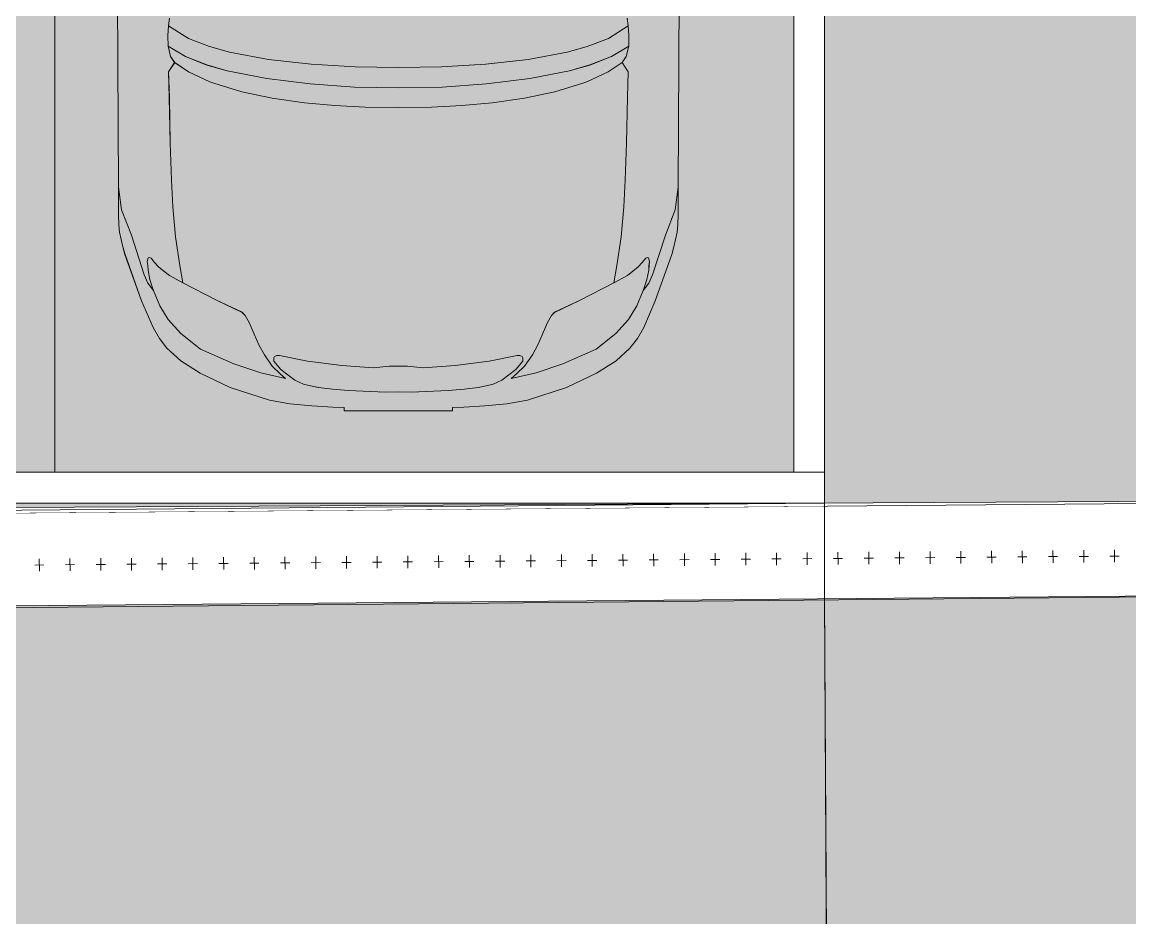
# Model space of a CAD drawing. Header units: millimetres. Extents: x 141848 to 1648660, y -821378 to -151356.
# Drawn here: x 247932 to 251529, y -272134 to -269226 of the extents above; entities that cross this region are included whole.
import ezdxf

# ---------------------------------------------------------------- set-up
doc = ezdxf.new("R2010")
doc.units = ezdxf.units.MM
doc.header["$MEASUREMENT"] = 0
doc.linetypes.add('Wipeout_Contour', pattern=[1000, 0, -1000])
for name, color, linetype in [('Cars', 7, 'Continuous'), ('Divers - Dessin général', 7, 'Continuous'), ('Extérieur - Environnement', 7, 'Continuous'), ('Sols_ Dalles', 7, 'Continuous'), ('Structure - Murs extérieurs', 7, 'Continuous'), ('TopoAlt', 7, 'Continuous')]:
    doc.layers.add(name, color=color, linetype=linetype)

# ---------------------------------------------------------------- blocks, each defined once
blk = doc.blocks.new('Dalle_13_1', base_point=(250537.6, -270787.4))
at = {"linetype": 'Continuous', "lineweight": 0, "true_color": 0x90b349}
blk.add_hatch(color=55, dxfattribs=at).paths.add_polyline_path([(250537.6, -270787.4), (220537.6, -270787.4), (220537.6, -273253.3), (250548.6, -273114.3), (250537.7, -271092.1), (250537.7, -271092.1, -0.001346), (250537.6, -271062.3), (250537.6, -271062.3)])
at = {"color": 7, "linetype": 'Continuous', "lineweight": 5, "flags": 128}
blk.add_lwpolyline([(250537.6, -270787.4), (220537.6, -270787.4), (220537.6, -273253.3), (250548.6, -273114.3), (250537.7, -271092.1), (250537.7, -271092.1, -0.001346), (250537.6, -271062.3), (250537.6, -271062.3)], format="xyb", close=True, dxfattribs=at)
blk = doc.blocks.new('Dalle_14_1', base_point=(217961.3, -273253.3))
at = {"layer": 'Sols_ Dalles', "linetype": 'Continuous', "lineweight": 0, "true_color": 0x2e271c}
blk.add_hatch(color=250, dxfattribs=at).paths.add_polyline_path([(217961.3, -273253.3, 0.415791), (219972.1, -275253.2), (252109.1, -275106, 0.414214), (254098.3, -273095.2), (254087.4, -271073, -0.001346), (254087.4, -271062.3), (253905.6, -271062.3), (253905.6, -267687.3), (253887.3, -267687.3), (253887.3, -265687.3), (250537.6, -265687.3), (250537.6, -270787.3), (250537.7, -271092.1), (250548.6, -273114.3), (220537.6, -273253.3), (220537.6, -270687.3), (220537.6, -265687.3), (219961.3, -265687.3, 0.258849), (218113.8, -267154.8, 0.098562), (217961.3, -267920.6)])
at = {"layer": 'Sols_ Dalles', "color": 250, "linetype": 'Continuous', "lineweight": 5, "true_color": 0x1f1f1f, "flags": 128}
blk.add_lwpolyline([(217961.3, -273253.3, 0.415791), (219972.1, -275253.2), (252109.1, -275106, 0.414214), (254098.3, -273095.2), (254087.4, -271073, -0.001346), (254087.4, -271062.3), (253905.6, -271062.3), (253905.6, -267687.3), (253887.3, -267687.3), (253887.3, -265687.3), (250537.6, -265687.3), (250537.6, -270787.3), (250537.7, -271092.1), (250548.6, -273114.3), (220537.6, -273253.3), (220537.6, -270687.3), (220537.6, -265687.3), (219961.3, -265687.3, 0.258849), (218113.8, -267154.8, 0.098562), (217961.3, -267920.6)], format="xyb", close=True, dxfattribs=at)
blk = doc.blocks.new('Mur_55_1', base_point=(254186.3, -271067.6))
at = {"color": 254, "linetype": 'Wipeout_Contour', "lineweight": 0, "ltscale": 1473868.449806934}
blk.add_wipeout([(253886.3, -270769.2), (245508.4, -270814.3), (245510, -271114.3), (253886.3, -271069.3)], dxfattribs=at).dxf.layer = 'TopoAlt'
at = {"layer": 'TopoAlt', "color": 190, "linetype": 'Continuous', "lineweight": 5, "true_color": 0x8002ff, "flags": 128}
for points in [[(253886.3, -270769.2), (245508.4, -270814.3)], [(245510, -271114.3), (253886.3, -271069.3)]]:
    blk.add_lwpolyline(points, dxfattribs=at)
blk = doc.blocks.new('Mur_56_1', base_point=(218049.6, -271371.5))
at = {"color": 254, "linetype": 'Wipeout_Contour', "lineweight": 0, "ltscale": 1434044.950907383}
blk.add_wipeout([(218049.6, -271371.5), (250537.3, -271087.3), (250534.6, -270787.3), (218047, -271071.5)], dxfattribs=at).dxf.layer = 'TopoAlt'
at = {"layer": 'TopoAlt', "color": 190, "linetype": 'Continuous', "lineweight": 5, "true_color": 0x8002ff, "flags": 128}
for points in [[(250534.6, -270787.3), (218047, -271071.5)], [(218049.6, -271371.5), (250537.3, -271087.3)]]:
    blk.add_lwpolyline(points, dxfattribs=at)
blk = doc.blocks.new('Mur_60_1', base_point=(250537.6, -271062.3))
at = {"layer": 'Structure - Murs extérieurs', "color": 7, "linetype": 'Continuous', "lineweight": 5, "flags": 128}
for points in [[(250537.6, -271062.3), (250537.6, -271062.3)], [(250537.6, -271162.3), (250537.6, -271162.3)]]:
    blk.add_lwpolyline(points, dxfattribs=at)
blk = doc.blocks.new('Mur_61_1', base_point=(250537.6, -270787.3))
at = {"color": 254, "linetype": 'Wipeout_Contour', "lineweight": 0, "ltscale": 1106515.570272539}
blk.add_wipeout([(250537.6, -270687.3), (250437.6, -270687.3), (250537.6, -270787.3)], dxfattribs=at).dxf.layer = 'Structure - Murs extérieurs'
at = {"color": 254, "linetype": 'Wipeout_Contour', "lineweight": 0, "ltscale": 1106522.473535401}
blk.add_wipeout([(250437.6, -270687.3), (250437.6, -270787.3), (250537.6, -270787.3)], dxfattribs=at).dxf.layer = 'Structure - Murs extérieurs'
at = {"layer": 'Structure - Murs extérieurs', "color": 7, "linetype": 'Continuous', "lineweight": 5, "flags": 128}
blk.add_lwpolyline([(250537.6, -270787.3), (250537.6, -270687.3)], dxfattribs=at)
at = {"color": 254, "linetype": 'Wipeout_Contour', "lineweight": 0, "ltscale": 1436123.093929387}
blk.add_wipeout([(220637.6, -270787.3), (250437.6, -270787.3), (250437.6, -270687.3), (220637.6, -270687.3)], dxfattribs=at).dxf.layer = 'Structure - Murs extérieurs'
at = {"layer": 'Structure - Murs extérieurs', "color": 7, "linetype": 'Continuous', "lineweight": 5, "flags": 128}
for points in [[(250437.6, -270687.3), (220637.6, -270687.3)], [(220537.6, -270787.3), (250537.6, -270787.3)]]:
    blk.add_lwpolyline(points, dxfattribs=at)
blk = doc.blocks.new('Mur_73_1', base_point=(250537.6, -265687.3))
at = {"color": 254, "linetype": 'Wipeout_Contour', "lineweight": 0, "ltscale": 1467903.870191001}
blk.add_wipeout([(250537.6, -270687.3), (250537.6, -265687.3), (250437.6, -265687.3), (250437.6, -270687.3)], dxfattribs=at).dxf.layer = 'Structure - Murs extérieurs'
at = {"layer": 'Structure - Murs extérieurs', "color": 7, "linetype": 'Continuous', "lineweight": 5, "flags": 128}
for points in [[(250437.6, -265687.3), (250437.6, -270687.3)], [(250537.6, -270687.3), (250537.6, -265687.3)]]:
    blk.add_lwpolyline(points, dxfattribs=at)
blk = doc.blocks.new('Garde-corps_1_1')
at = {"color": 7, "linetype": 'Continuous', "lineweight": 5}
for p, q in [((248885.1, -270960.7), (248885.4, -271000.7)), ((248984.8, -270959.9), (248985.2, -270999.9)), ((249084.6, -270959), (249084.9, -270999)), ((249184.4, -270958.2), (249184.7, -270998.2)), ((249284.1, -270957.4), (249284.4, -270997.4)), ((249383.9, -270956.6), (249384.2, -270996.6)), ((249483.6, -270955.8), (249484, -270995.8)), ((249583.4, -270954.9), (249583.7, -270994.9)), ((249683.1, -270954.1), (249683.5, -270994.1)), ((249782.9, -270953.3), (249783.2, -270993.3)), ((249882.7, -270952.5), (249883, -270992.5)), ((249982.4, -270951.7), (249982.7, -270991.7)), ((250082.2, -270950.8), (250082.5, -270990.8)), ((250181.9, -270950), (250182.3, -270990)), ((250281.7, -270949.2), (250282, -270989.2)), ((250381.4, -270948.4), (250381.8, -270988.4)), ((250481.2, -270947.6), (250481.5, -270987.6)), ((250580.9, -270946.7), (250581.3, -270986.7)), ((250680.7, -270945.9), (250681, -270985.9)), ((250780.5, -270945.1), (250780.8, -270985.1)), ((250880.2, -270944.3), (250880.5, -270984.3)), ((250980, -270943.5), (250980.3, -270983.5)), ((251079.7, -270942.6), (251080.1, -270982.6)), ((251179.5, -270941.8), (251179.8, -270981.8)), ((251294.4, -270960.9), (251264.4, -270961.1)), ((251279.2, -270941), (251279.6, -270981)), ((251394.2, -270960.1), (251364.2, -270960.3)), ((251379, -270940.2), (251379.3, -270980.2)), ((251493.9, -270959.2), (251463.9, -270959.5)), ((251478.7, -270939.4), (251479.1, -270979.4)), ((248002.5, -270987.9), (247972.5, -270988.2)), ((247987.3, -270968), (247987.6, -271008)), ((248102.2, -270987.1), (248072.2, -270987.3)), ((248087, -270967.2), (248087.4, -271007.2)), ((248202, -270986.3), (248172, -270986.5)), ((248186.8, -270966.4), (248187.1, -271006.4)), ((248301.7, -270985.5), (248271.7, -270985.7)), ((248286.6, -270965.6), (248286.9, -271005.6)), ((248401.5, -270984.6), (248371.5, -270984.9)), ((248386.3, -270964.8), (248386.6, -271004.8)), ((248501.2, -270983.8), (248471.2, -270984.1)), ((248486.1, -270963.9), (248486.4, -271003.9)), ((248601, -270983), (248571, -270983.3)), ((248585.8, -270963.1), (248586.2, -271003.1)), ((248700.7, -270982.2), (248670.7, -270982.4)), ((248685.6, -270962.3), (248685.9, -271002.3)), ((248800.5, -270981.4), (248770.5, -270981.6)), ((248785.3, -270961.5), (248785.7, -271001.5)), ((248900.3, -270980.5), (248870.3, -270980.8)), ((249000, -270979.7), (248970, -270980)), ((249099.8, -270978.9), (249069.8, -270979.2)), ((249199.5, -270978.1), (249169.5, -270978.3)), ((249299.3, -270977.3), (249269.3, -270977.5)), ((249399, -270976.4), (249369, -270976.7)), ((249498.8, -270975.6), (249468.8, -270975.9)), ((249598.5, -270974.8), (249568.6, -270975.1)), ((249698.3, -270974), (249668.3, -270974.2)), ((249798.1, -270973.2), (249768.1, -270973.4)), ((249897.8, -270972.4), (249867.8, -270972.6)), ((249997.6, -270971.5), (249967.6, -270971.8)), ((250097.3, -270970.7), (250067.3, -270971)), ((250197.1, -270969.9), (250167.1, -270970.1)), ((250296.8, -270969.1), (250266.8, -270969.3)), ((250396.6, -270968.3), (250366.6, -270968.5)), ((250496.4, -270967.4), (250466.4, -270967.7)), ((250596.1, -270966.6), (250566.1, -270966.9)), ((250695.9, -270965.8), (250665.9, -270966)), ((250795.6, -270965), (250765.6, -270965.2)), ((250895.4, -270964.2), (250865.4, -270964.4)), ((250995.1, -270963.3), (250965.1, -270963.6)), ((251094.9, -270962.5), (251064.9, -270962.8)), ((251194.6, -270961.7), (251164.6, -270961.9))]:
    blk.add_line(p, q, dxfattribs=at)
blk = doc.blocks.new('Garde-corps_3_1')
at = {"color": 7, "linetype": 'Continuous', "lineweight": 5}
for p, q in [((248885.1, -270960.7), (248885.4, -271000.7)), ((248984.8, -270959.9), (248985.2, -270999.9)), ((249084.6, -270959), (249084.9, -270999)), ((249184.4, -270958.2), (249184.7, -270998.2)), ((249284.1, -270957.4), (249284.4, -270997.4)), ((249383.9, -270956.6), (249384.2, -270996.6)), ((249483.6, -270955.8), (249484, -270995.8)), ((249583.4, -270954.9), (249583.7, -270994.9)), ((249683.1, -270954.1), (249683.5, -270994.1)), ((249782.9, -270953.3), (249783.2, -270993.3)), ((249882.7, -270952.5), (249883, -270992.5)), ((249982.4, -270951.7), (249982.7, -270991.7)), ((250082.2, -270950.8), (250082.5, -270990.8)), ((250181.9, -270950), (250182.3, -270990)), ((250281.7, -270949.2), (250282, -270989.2)), ((250381.4, -270948.4), (250381.8, -270988.4)), ((250481.2, -270947.6), (250481.5, -270987.6)), ((250580.9, -270946.7), (250581.3, -270986.7)), ((250680.7, -270945.9), (250681, -270985.9)), ((250780.5, -270945.1), (250780.8, -270985.1)), ((250880.2, -270944.3), (250880.5, -270984.3)), ((250980, -270943.5), (250980.3, -270983.5)), ((251079.7, -270942.6), (251080.1, -270982.6)), ((251179.5, -270941.8), (251179.8, -270981.8)), ((251294.4, -270960.9), (251264.4, -270961.1)), ((251279.2, -270941), (251279.6, -270981)), ((251394.2, -270960.1), (251364.2, -270960.3)), ((251379, -270940.2), (251379.3, -270980.2)), ((251493.9, -270959.2), (251463.9, -270959.5)), ((251478.7, -270939.4), (251479.1, -270979.4)), ((248002.5, -270987.9), (247972.5, -270988.2)), ((247987.3, -270968), (247987.6, -271008)), ((248102.2, -270987.1), (248072.2, -270987.3)), ((248087, -270967.2), (248087.4, -271007.2)), ((248202, -270986.3), (248172, -270986.5)), ((248186.8, -270966.4), (248187.1, -271006.4)), ((248301.7, -270985.5), (248271.7, -270985.7)), ((248286.6, -270965.6), (248286.9, -271005.6)), ((248401.5, -270984.6), (248371.5, -270984.9)), ((248386.3, -270964.8), (248386.6, -271004.8)), ((248501.2, -270983.8), (248471.2, -270984.1)), ((248486.1, -270963.9), (248486.4, -271003.9)), ((248601, -270983), (248571, -270983.3)), ((248585.8, -270963.1), (248586.2, -271003.1)), ((248700.7, -270982.2), (248670.7, -270982.4)), ((248685.6, -270962.3), (248685.9, -271002.3)), ((248800.5, -270981.4), (248770.5, -270981.6)), ((248785.3, -270961.5), (248785.7, -271001.5)), ((248900.3, -270980.5), (248870.3, -270980.8)), ((249000, -270979.7), (248970, -270980)), ((249099.8, -270978.9), (249069.8, -270979.2)), ((249199.5, -270978.1), (249169.5, -270978.3)), ((249299.3, -270977.3), (249269.3, -270977.5)), ((249399, -270976.4), (249369, -270976.7)), ((249498.8, -270975.6), (249468.8, -270975.9)), ((249598.5, -270974.8), (249568.6, -270975.1)), ((249698.3, -270974), (249668.3, -270974.2)), ((249798.1, -270973.2), (249768.1, -270973.4)), ((249897.8, -270972.4), (249867.8, -270972.6)), ((249997.6, -270971.5), (249967.6, -270971.8)), ((250097.3, -270970.7), (250067.3, -270971)), ((250197.1, -270969.9), (250167.1, -270970.1)), ((250296.8, -270969.1), (250266.8, -270969.3)), ((250396.6, -270968.3), (250366.6, -270968.5)), ((250496.4, -270967.4), (250466.4, -270967.7)), ((250596.1, -270966.6), (250566.1, -270966.9)), ((250695.9, -270965.8), (250665.9, -270966)), ((250795.6, -270965), (250765.6, -270965.2)), ((250895.4, -270964.2), (250865.4, -270964.4)), ((250995.1, -270963.3), (250965.1, -270963.6)), ((251094.9, -270962.5), (251064.9, -270962.8)), ((251194.6, -270961.7), (251164.6, -270961.9))]:
    blk.add_line(p, q, dxfattribs=at)
blk = doc.blocks.new('Car 0025')
at = {"layer": 'Cars', "color": 7, "linetype": 'Continuous', "lineweight": 13}
for p, q in [((-924.7, 1389.7), (-920.5, 734.5)), ((-924.7, 1389.7), (-920.5, 734.5)), ((896.3, 734.5), (900.5, 1389.7)), ((900.5, 1389.7), (896.3, 734.5)), ((-755.5, 1282.4), (-758.8, 1257.5)), ((731.3, 1282.4), (734.6, 1257.5)), ((-758.8, 1257.5), (-760.9, 1227.1)), ((-760.9, 1227.1), (-760.1, 1191.7)), ((-694, 1217.1), (-758.8, 1257.5)), ((669.8, 1217.1), (734.6, 1257.5)), ((734.6, 1257.5), (736.7, 1227.1)), ((736.7, 1227.1), (735.9, 1191.7)), ((-703.8, 1158.5), (-760.1, 1191.7)), ((-760.1, 1191.7), (-751.8, 1158)), ((-625.2, 1190.8), (-694, 1217.1)), ((-560.1, 1172.1), (-625.2, 1190.8)), ((535.9, 1172.1), (601, 1190.8)), ((601, 1190.8), (669.8, 1217.1)), ((679.6, 1158.5), (735.9, 1191.7)), ((735.9, 1191.7), (727.6, 1158)), ((-751.8, 1158), (-751.8, 1158)), ((-738.5, 1138.6), (-751.8, 1158)), ((-633.6, 1130.9), (-703.8, 1158.5)), ((-433.8, 1148.7), (-560.1, 1172.1)), ((409.6, 1148.7), (535.9, 1172.1)), ((609.4, 1130.9), (679.6, 1158.5)), ((714.3, 1138.6), (727.6, 1158)), ((727.6, 1158), (727.6, 1158)), ((-738.5, 1138.6), (-758, 1108.3)), ((-738.5, 1138.6), (-738.5, 1138.6)), ((-738.5, 1138.6), (-693.9, 1108.9)), ((-567.9, 1112.1), (-633.6, 1130.9)), ((-295.6, 1133.3), (-433.8, 1148.7)), ((-152.7, 1124.9), (-295.6, 1133.3)), ((-12.1, 1122.4), (-152.7, 1124.9)), ((-12.1, 1122.4), (128.5, 1124.9)), ((128.5, 1124.9), (271.4, 1133.3)), ((271.4, 1133.3), (409.6, 1148.7)), ((543.7, 1112.1), (609.4, 1130.9)), ((714.3, 1138.6), (669.7, 1108.9)), ((714.3, 1138.6), (714.3, 1138.6)), ((714.3, 1138.6), (733.8, 1108.3)), ((-758, 1108.3), (-755.8, 1024.9)), ((-693.9, 1108.9), (-624, 1076.3)), ((-439.5, 1086.6), (-567.9, 1112.1)), ((-298.8, 1069.2), (-439.5, 1086.6)), ((274.6, 1069.2), (415.3, 1086.6)), ((415.3, 1086.6), (543.7, 1112.1)), ((669.7, 1108.9), (599.8, 1076.3)), ((733.8, 1108.3), (731.7, 1024.9)), ((-624, 1076.3), (-610.9, 1071.4)), ((-610.9, 1071.4), (-520.4, 1043.6)), ((-520.4, 1043.6), (-421.4, 1022.7)), ((-154, 1059.4), (-298.8, 1069.2)), ((-12.1, 1056.3), (-154, 1059.4)), ((-12.1, 1056.3), (129.8, 1059.4)), ((129.8, 1059.4), (274.6, 1069.2)), ((496.2, 1043.6), (397.2, 1022.7)), ((586.8, 1071.4), (496.2, 1043.6)), ((599.8, 1076.3), (586.8, 1071.4)), ((-755.8, 1025), (-753.2, 878.1)), ((-755.8, 1024.9), (-755.8, 1024.9)), ((-421.4, 1022.7), (-316.5, 1007.9)), ((-316.5, 1007.9), (-218.5, 999.1)), ((292.3, 1007.9), (194.3, 999.1)), ((397.2, 1022.7), (292.3, 1007.9)), ((731.7, 1025), (729, 878.1)), ((731.6, 1024.9), (731.6, 1024.9)), ((-218.5, 999.1), (-119.9, 994.1)), ((-119.9, 994.1), (-12.1, 992.4)), ((95.7, 994.1), (-12.1, 992.4)), ((194.3, 999.1), (95.7, 994.1)), ((-753.2, 878.1), (-748.9, 756.7)), ((729, 878.1), (724.7, 756.7)), ((-748.9, 756.7), (-744.4, 670.1)), ((724.7, 756.7), (720.2, 670.1)), ((-920.5, 734.5), (-920.6, 683.7)), ((-920.5, 734.5), (-920.6, 683.7)), ((-920.5, 734.5), (-910.7, 661.1)), ((896.3, 734.5), (886.5, 661.1)), ((896.4, 683.7), (896.3, 734.5)), ((896.3, 734.5), (896.4, 683.7)), ((-920.6, 683.7), (-920.5, 645.6)), ((-920.6, 683.7), (-920.5, 645.6)), ((896.3, 645.6), (896.4, 683.7)), ((896.4, 683.7), (896.3, 645.6)), ((-910.7, 661.1), (-879.2, 578.8)), ((-744.4, 670.2), (-735.6, 572.8)), ((-735.6, 572.8), (-744.3, 670.1)), ((720.2, 670.2), (711.4, 572.8)), ((711.4, 572.8), (720.1, 670.1)), ((886.5, 661.1), (855, 578.8)), ((-920.5, 645.6), (-920, 612.5)), ((-920.5, 645.6), (-920, 612.5)), ((-920, 612.5), (-917.2, 588.4)), ((-920, 612.5), (-917.2, 588.4)), ((-899.6, 632.1), (-899.5, 631.1)), ((875.4, 632.1), (875.3, 631.1)), ((893, 588.4), (895.8, 612.5)), ((895.8, 612.5), (893, 588.4)), ((895.8, 612.5), (896.3, 645.6)), ((896.3, 645.6), (895.8, 612.5)), ((-917.2, 588.4), (-906.8, 541)), ((-906.8, 541), (-917.2, 588.4)), ((-879.2, 578.8), (-837.6, 449.2)), ((855, 578.8), (813.4, 449.2)), ((882.6, 541), (893, 588.4)), ((882.6, 541), (893, 588.4)), ((-906.8, 541), (-899.8, 515.5)), ((-899.8, 515.5), (-906.8, 541)), ((-735.6, 572.8), (-722, 479.6)), ((711.4, 572.8), (697.8, 479.6)), ((875.6, 515.5), (882.6, 541)), ((875.6, 515.5), (882.6, 541)), ((-899.8, 515.5), (-846, 365.6)), ((-846, 365.6), (-899.8, 515.5)), ((-824.6, 504.7), (-827.3, 493)), ((-820.1, 506), (-824.6, 504.7)), ((-815.2, 503.8), (-820.1, 506)), ((-804.3, 489.5), (-815.2, 503.8)), ((780.1, 489.5), (791, 503.8)), ((791, 503.8), (795.9, 506)), ((795.9, 506), (800.4, 504.7)), ((800.4, 504.7), (803.1, 493)), ((821.8, 365.6), (875.6, 515.5)), ((821.8, 365.6), (875.6, 515.5)), ((-827.3, 493), (-826, 479.9)), ((-826, 479.9), (-825, 465)), ((-790.7, 476), (-804.3, 489.5)), ((-773.6, 461.2), (-790.7, 476)), ((-722, 479.6), (-711.7, 423.4)), ((697.8, 479.6), (687.5, 423.4)), ((749.4, 461.2), (766.5, 476)), ((766.5, 476), (780.1, 489.5)), ((801.8, 479.9), (800.8, 465)), ((803.1, 493), (801.8, 479.9)), ((-825.2, 422.9), (-837.6, 449.2)), ((-825, 465), (-819.1, 434.2)), ((-819.1, 434.2), (-812.8, 414.4)), ((-755.7, 447.9), (-773.6, 461.2)), ((-711.7, 423.4), (-755.7, 447.9)), ((687.5, 423.4), (731.5, 447.9)), ((731.5, 447.9), (749.4, 461.2)), ((794.9, 434.2), (788.6, 414.4)), ((800.8, 465), (794.9, 434.2)), ((801, 422.9), (813.4, 449.2)), ((-814.8, 408.3), (-825.2, 422.9)), ((-807.5, 399), (-814.8, 408.3)), ((-812.8, 414.4), (-807.5, 399)), ((-786.3, 348.7), (-807.5, 399)), ((-602.3, 367), (-711.7, 423.4)), ((578.1, 367), (687.5, 423.4)), ((762.1, 348.7), (783.3, 399)), ((788.6, 414.4), (783.3, 399)), ((783.3, 399), (790.6, 408.3)), ((790.6, 408.3), (801, 422.9)), ((-846, 365.6), (-808.7, 278.6)), ((-808.7, 278.6), (-846, 365.6)), ((-518.8, 327.9), (-602.3, 367)), ((494.6, 327.9), (578.1, 367)), ((784.5, 278.6), (821.8, 365.6)), ((784.5, 278.6), (821.8, 365.6)), ((-759.1, 304.4), (-786.3, 348.7)), ((-509.5, 317.5), (-518.8, 327.9)), ((485.3, 317.5), (494.6, 327.9)), ((734.9, 304.4), (762.1, 348.7)), ((-718.8, 259), (-759.1, 304.4)), ((-496.3, 294.8), (-509.5, 317.5)), ((-480.1, 257), (-496.3, 294.8)), ((455.9, 257), (472.1, 294.8)), ((472.1, 294.8), (485.3, 317.5)), ((694.6, 259), (734.9, 304.4)), ((-808.7, 278.6), (-788.2, 243.2)), ((-808.7, 278.6), (-788.2, 243.2)), ((-654.4, 208.3), (-718.8, 259)), ((-465.1, 222.6), (-480.1, 257)), ((440.9, 222.6), (455.9, 257)), ((630.2, 208.3), (694.6, 259)), ((764, 243.2), (784.5, 278.6)), ((784.5, 278.6), (764, 243.2)), ((-788.2, 243.2), (-764, 211.8)), ((-788.2, 243.2), (-764, 211.8)), ((-447.3, 189.6), (-465.1, 222.6)), ((423.1, 189.6), (440.9, 222.6)), ((739.8, 211.8), (764, 243.2)), ((764, 243.2), (739.8, 211.8)), ((-764, 211.8), (-719, 170.5)), ((-764, 211.8), (-719, 170.5)), ((-654.4, 208.3), (-546.4, 161.2)), ((-421.5, 153.3), (-447.3, 189.6)), ((-416.6, 180.1), (-414.1, 184)), ((-416.4, 169.3), (-416.6, 180.1)), ((-414.1, 184), (-406.9, 187.6)), ((-406.9, 187.6), (-398, 187.9)), ((-398, 187.9), (-307.1, 169.4)), ((373.8, 187.9), (282.9, 169.4)), ((382.7, 187.6), (373.8, 187.9)), ((389.9, 184), (382.7, 187.6)), ((392.4, 180.1), (389.9, 184)), ((392.2, 169.3), (392.4, 180.1)), ((397.3, 153.3), (423.1, 189.6)), ((630.2, 208.3), (522.2, 161.2)), ((694.8, 170.5), (739.8, 211.8)), ((739.8, 211.8), (694.8, 170.5)), ((-719, 170.5), (-655.3, 130.9)), ((-719, 170.5), (-655.3, 130.9)), ((-546.4, 161.2), (-459.2, 131.1)), ((-395.7, 128), (-421.5, 153.3)), ((-393.4, 142.5), (-416.4, 169.3)), ((-307.1, 169.4), (-196.1, 155)), ((-196.1, 155), (-92.9, 148.1)), ((-41.8, 152.8), (-92.9, 148.1)), ((-41.8, 152.8), (-11.3, 152.8)), ((17.6, 152.8), (-12.9, 152.8)), ((17.6, 152.8), (68.7, 148.1)), ((171.9, 155), (68.7, 148.1)), ((282.9, 169.4), (171.9, 155)), ((369.2, 142.5), (392.2, 169.3)), ((371.5, 128), (397.3, 153.3)), ((522.2, 161.2), (435, 131.1)), ((631.1, 130.9), (694.8, 170.5)), ((694.8, 170.5), (631.1, 130.9)), ((-655.3, 130.9), (-558.5, 84.1)), ((-655.3, 130.9), (-558.5, 84.1)), ((-378.9, 113.2), (-459.2, 131.1)), ((-378.9, 113.2), (-395.7, 128)), ((-348.6, 107.3), (-393.4, 142.5)), ((324.4, 107.3), (369.2, 142.5)), ((354.7, 113.2), (435, 131.1)), ((354.7, 113.2), (371.5, 128)), ((534.3, 84.1), (631.1, 130.9)), ((631.1, 130.9), (534.3, 84.1)), ((-558.5, 84.1), (-431, 42.5)), ((-431, 42.5), (-558.5, 84.1)), ((-320.4, 95.1), (-348.6, 107.3)), ((-320.4, 95.1), (-296.9, 89)), ((-296.9, 89), (-270.9, 84)), ((-270.9, 84), (-226, 78.1)), ((-226, 78.1), (-174.1, 74.2)), ((-54.7, 69.2), (-174.1, 74.2)), ((30.5, 69.2), (149.9, 74.2)), ((201.8, 78.1), (149.9, 74.2)), ((246.7, 84), (201.8, 78.1)), ((272.7, 89), (246.7, 84)), ((296.3, 95.1), (272.7, 89)), ((296.3, 95.1), (324.4, 107.3)), ((406.8, 42.5), (534.3, 84.1)), ((406.8, 42.5), (534.3, 84.1)), ((-431, 42.5), (-364.7, 30.9)), ((-364.7, 30.9), (-431, 42.5)), ((-73.2, 69.9), (-72.6, 69.9)), ((-12.1, 69.6), (-54.7, 69.2)), ((-12.1, 69.6), (30.5, 69.2)), ((49, 69.9), (48.4, 69.9)), ((340.5, 30.9), (406.8, 42.5)), ((340.5, 30.9), (406.8, 42.5)), ((-364.7, 30.9), (-293.1, 24.3)), ((-293.1, 24.3), (-364.7, 30.9)), ((-293.1, 24.3), (-225.1, 20.2)), ((-225.1, 20.2), (-293.1, 24.3)), ((-225.1, 20.2), (-187.9, 19.2)), ((-187.9, 19.2), (-225.1, 20.2)), ((-187.9, 19.2), (-187.9, 8.3)), ((-187.9, 8.3), (-187.9, 19.2)), ((-187.9, 8.3), (163.7, 8.3)), ((-187.9, 8.3), (-12.1, 8.3)), ((163.7, 8.3), (-12.1, 8.3)), ((163.7, 19.2), (200.9, 20.2)), ((163.7, 19.2), (200.9, 20.2)), ((163.7, 8.3), (163.7, 19.2)), ((163.7, 8.3), (163.7, 19.2)), ((200.9, 20.2), (268.9, 24.3)), ((200.9, 20.2), (268.9, 24.3)), ((268.9, 24.3), (340.5, 30.9)), ((268.9, 24.3), (340.5, 30.9))]:
    blk.add_line(p, q, dxfattribs=at)

msp = doc.modelspace()

# ---------------------------------------------------------------- hatches: boundary and pattern name
at = {"linetype": 'Continuous', "lineweight": 0, "true_color": 0x6f6f6f}
h = msp.add_hatch(color=8, dxfattribs=at)
h.paths.add_polyline_path([(141848.442, -295062.571), (269220.821, -293826.868), (269220.821, -270902.734), (268763.049, -270902.734), (254213.6, -271040.575), (254213.6, -163437.635), (153156.2, -163437.635), (153156.2, -271040.575), (153182.962, -271040.57), (153183.146, -272000.514, -0.40942736), (149183.681, -275935.042), (141848.442, -275935.042)])
h.paths.add_polyline_path([(158435.584, -260639.953), (155145.584, -260639.953), (155145.584, -248364.953), (155145.584, -243089.974), (155145.584, -242189.974), (158435.584, -242189.974)], flags=0)
h.paths.add_polyline_path([(161503.433, -171995.57), (161503.433, -193810.571), (161503.433, -230015.57), (161503.433, -260810.571), (196775.042, -260810.571), (196775.042, -222495.57), (186955.542, -222495.57), (186955.542, -218295.57), (196754.55, -218295.57), (196754.55, -208495.57), (196754.55, -204495.57), (193355.542, -204495.57), (193355.542, -195161.535), (195576.034, -195161.535), (195576.034, -189810.571), (217850.068, -189810.571), (217850.068, -262266.885), (245610.045, -262266.885), (245610.045, -253395.571), (245626.034, -253395.571), (246426.034, -253395.571), (247826.034, -253395.571), (247826.034, -248005.571), (247826.034, -246605.571), (245626.034, -246605.571), (245610.045, -246605.571), (245610.045, -171995.57), (212806.28, -171995.57)], flags=0)
h.paths.add_polyline_path([(162737.042, -269433.913, -0.09031866), (162858.773, -268727.623, -0.20144873), (163912.639, -267592.74, -0.10421145), (164718.006, -267415.055), (165317.979, -267409.371, -0.10404461), (166125.354, -267571.244, -0.23825546), (167284.257, -268953.318, -0.05518862), (167336.836, -269390.334), (167338.931, -269611.438), (167351.046, -270890.267), (167092.583, -271892.761, -0.26794919), (165370.083, -272909.124), (164770.11, -272914.808, -0.19371746), (163379.252, -272370.185, -0.07056876), (163028.663, -271931.262, -0.1316525), (162751.253, -270933.845)], flags=0)
h.paths.add_polyline_path([(175327.752, -275599.002, -0.4157911), (173316.986, -273599.031), (173316.986, -273452.052), (173330.488, -267377.824, -0.3805567), (175316.986, -265609.826), (175394.714, -265609.826), (175394.714, -270609.826), (190394.714, -270609.826), (190394.714, -265609.826), (195356.191, -265609.826, -0.41421356), (196856.191, -267109.826), (196856.191, -273660.699, -0.34550161), (195137.285, -275433.432)], flags=0)
h.paths.add_polyline_path([(205510.093, -271504.083, -0.13447393), (205230.948, -270484.937), (205230.948, -268984.937, -0.41421356), (207230.948, -266984.937), (207830.948, -266984.937, -0.41421356), (209830.948, -268984.937), (209830.948, -270484.937, -0.12882035), (209574.03, -271465.581, -0.27093629), (207830.948, -272484.937), (207230.948, -272484.937, -0.26498)], flags=0)
h.paths.add_polyline_path([(217862.687, -273329.325), (217869.949, -267730.336, -0.09856151), (218100.718, -266943.721), (218117.681, -266951.545, -0.258849), (219955.479, -265605.827), (219953.141, -265587.294), (220637.569, -265587.294), (220637.569, -265687.294), (220637.569, -270687.294), (250537.569, -270687.294), (250537.569, -265687.294), (252208.004, -265687.294), (254186.294, -265687.294), (254186.294, -267687.294), (254186.294, -271062.255, 0.00134576), (254186.323, -271073.021), (254197.209, -273095.233, -0.41421356), (252208.004, -275105.97), (243484.534, -275105.97, -0.00518896), (243431.438, -275116.103), (235447.992, -275196.191), (220071.012, -275253.24, -0.38655333), (217873.089, -273475.385, -0.02518922)], flags=0)
at = {"linetype": 'Continuous', "lineweight": 0, "true_color": 0x90b349}
msp.add_hatch(color=55, dxfattribs=at).paths.add_polyline_path([(250537.569, -270787.354), (220537.569, -270787.354), (220537.569, -273253.269), (250548.615, -273114.341), (250537.729, -271092.129), (250537.664, -271092.129, -0.00134576), (250537.583, -271062.255), (250537.569, -271062.255)])
at = {"layer": 'Sols_ Dalles', "linetype": 'Continuous', "lineweight": 0, "true_color": 0x2e271c}
h = msp.add_hatch(color=250, dxfattribs=at)
edge = h.paths.add_edge_path()
edge.add_arc((219961.309, -273253.269), 2000, 180, 270.308426)
edge.add_line((219972.076, -275253.24), (252109.067, -275105.97))
edge.add_arc((252098.301, -273105.999), 2000, 270.308426, 360.308426)
edge.add_line((254098.272, -273095.233), (254087.386, -271073.021))
edge.add_arc((256087.357, -271062.255), 2000, 180, 180.308426, ccw=False)
edge.add_line((254087.357, -271062.255), (254087.357, -267687.294))
edge.add_line((254087.357, -267687.294), (254087.357, -265687.294))
edge.add_line((254087.357, -265687.294), (250537.569, -265687.294))
edge.add_line((250537.569, -265687.294), (250537.569, -270787.292))
edge.add_line((250537.569, -270787.292), (250537.729, -271092.129))
edge.add_line((250537.729, -271092.129), (250548.615, -273114.341))
edge.add_line((250548.615, -273114.341), (220537.569, -273253.269))
edge.add_line((220537.569, -273253.269), (220537.569, -270687.294))
edge.add_line((220537.569, -270687.294), (220537.569, -265687.294))
edge.add_line((220537.569, -265687.294), (219961.309, -265687.294))
edge.add_arc((220359.867, -268085.851), 2431.445, 99.434374, 157.484062)
edge.add_arc((219961.309, -267920.633), 2000, 157.484062, 180)
edge.add_line((217961.309, -267920.633), (217961.309, -273253.269))

# ---------------------------------------------------------------- linework, layer by layer
at = {"color": 9, "linetype": 'Continuous', "lineweight": 5}
msp.add_lwpolyline([(217873.089, -273475.385, 0.38655333), (220071.012, -275253.24), (235447.992, -275196.191), (243431.438, -275116.103, 0.00518896), (243484.534, -275105.97), (252208.004, -275105.97, 0.41421356), (254197.209, -273095.233), (254186.323, -271073.021, -0.00134576), (254186.294, -271062.255), (254186.294, -267687.294), (254186.294, -265687.294), (252208.004, -265687.294), (250537.569, -265687.294), (250537.569, -270687.294), (220637.569, -270687.294), (220637.569, -265687.294), (220637.569, -265587.294), (219953.141, -265587.294), (219955.479, -265605.827, 0.258849), (218117.681, -266951.545), (218100.718, -266943.721, 0.09856151), (217869.949, -267730.336), (217862.687, -273329.325, 0.02518922)], format="xyb", close=True, dxfattribs=at)
at = {"color": 7, "linetype": 'Continuous', "lineweight": 5}
msp.add_lwpolyline([(250537.569, -270787.354), (220537.569, -270787.354), (220537.569, -273253.269), (250548.615, -273114.341), (250537.729, -271092.129), (250537.664, -271092.129, -0.00134576), (250537.583, -271062.255), (250537.569, -271062.255)], format="xyb", close=True, dxfattribs=at)
at = {"layer": 'Extérieur - Environnement', "color": 7, "linetype": 'Continuous', "lineweight": 13}
for p, q in [((248240.856, -269106.124), (248245.007, -269761.281)), ((248240.856, -269106.124), (248245.007, -269761.281)), ((250061.897, -269761.281), (250066.048, -269106.124)), ((250066.048, -269106.124), (250061.897, -269761.281)), ((248410.066, -269213.352), (248406.776, -269238.276)), ((249896.839, -269213.352), (249900.129, -269238.276)), ((248406.776, -269238.276), (248404.632, -269268.704)), ((248404.632, -269268.704), (248405.412, -269304.066)), ((248471.589, -269278.711), (248406.776, -269238.276)), ((249835.315, -269278.711), (249900.129, -269238.276)), ((249900.129, -269238.276), (249902.272, -269268.704)), ((249902.272, -269268.704), (249901.493, -269304.066)), ((248461.79, -269337.286), (248405.412, -269304.066)), ((248405.412, -269304.066), (248413.74, -269337.784)), ((248540.345, -269304.966), (248471.586, -269278.71)), ((248605.481, -269323.678), (248540.338, -269304.965)), ((249701.424, -269323.678), (249766.566, -269304.965)), ((249766.56, -269304.966), (249835.319, -269278.71)), ((249845.114, -269337.286), (249901.493, -269304.066)), ((249901.493, -269304.066), (249893.165, -269337.784)), ((248413.74, -269337.784), (248413.766, -269337.799)), ((248427.056, -269357.141), (248413.74, -269337.784)), ((248531.993, -269364.909), (248461.79, -269337.286)), ((248731.773, -269347.1), (248605.475, -269323.677)), ((249575.131, -269347.1), (249701.429, -269323.677)), ((249774.911, -269364.909), (249845.114, -269337.286)), ((249879.849, -269357.141), (249893.165, -269337.784)), ((249893.165, -269337.784), (249893.138, -269337.799)), ((248427.056, -269357.141), (248407.525, -269387.53)), ((248427.061, -269357.181), (248427.056, -269357.141)), ((248427.061, -269357.181), (248471.664, -269386.898)), ((248597.64, -269383.674), (248531.993, -269364.909)), ((248869.916, -269362.462), (248731.773, -269347.1)), ((249012.846, -269370.864), (248869.914, -269362.461)), ((249153.481, -269373.424), (249012.844, -269370.863)), ((249153.423, -269373.424), (249294.06, -269370.863)), ((249294.058, -269370.864), (249436.99, -269362.461)), ((249436.988, -269362.462), (249575.131, -269347.1)), ((249709.264, -269383.674), (249774.911, -269364.909)), ((249879.843, -269357.181), (249835.24, -269386.898)), ((249879.843, -269357.181), (249879.849, -269357.141)), ((249879.849, -269357.141), (249899.38, -269387.53)), ((248407.525, -269387.53), (248409.704, -269470.882)), ((248471.664, -269386.898), (248541.543, -269419.474)), ((248726.082, -269409.223), (248597.64, -269383.674)), ((248866.764, -269426.562), (248726.082, -269409.223)), ((249440.14, -269426.562), (249580.822, -269409.223)), ((249580.822, -269409.223), (249709.264, -269383.674)), ((249835.24, -269386.898), (249765.361, -269419.474)), ((249899.38, -269387.53), (249897.201, -269470.882)), ((248541.543, -269419.474), (248554.604, -269424.336)), ((248554.604, -269424.336), (248645.145, -269452.15)), ((249011.548, -269436.38), (248866.764, -269426.562)), ((249153.452, -269439.488), (249011.548, -269436.38)), ((249153.452, -269439.488), (249295.356, -269436.38)), ((249295.356, -269436.38), (249440.14, -269426.562)), ((249752.301, -269424.336), (249661.76, -269452.15)), ((249765.361, -269419.474), (249752.301, -269424.336)), ((248409.703, -269470.819), (248412.348, -269617.644)), ((248409.705, -269470.865), (248409.705, -269470.882)), ((248645.145, -269452.15), (248744.192, -269473.079)), ((248744.192, -269473.079), (248849.099, -269487.903)), ((249562.712, -269473.079), (249457.805, -269487.903)), ((249661.76, -269452.15), (249562.712, -269473.079)), ((249897.202, -269470.819), (249894.556, -269617.644)), ((249897.199, -269470.865), (249897.199, -269470.882)), ((248849.099, -269487.903), (248947.061, -269496.699)), ((248947.061, -269496.699), (249045.633, -269501.675)), ((249045.633, -269501.675), (249153.459, -269503.419)), ((249261.271, -269501.675), (249153.446, -269503.419)), ((249359.844, -269496.699), (249261.271, -269501.675)), ((249457.805, -269487.903), (249359.844, -269496.699)), ((248412.348, -269617.644), (248416.64, -269739.103)), ((249894.556, -269617.644), (249890.264, -269739.103)), ((248245.007, -269761.281), (248244.924, -269812.104)), ((248245.007, -269761.281), (248244.924, -269812.104)), ((248245.007, -269761.281), (248254.85, -269834.646)), ((248416.64, -269739.103), (248421.177, -269825.642)), ((249890.264, -269739.103), (249885.727, -269825.642)), ((250061.897, -269761.281), (250052.054, -269834.646)), ((250061.981, -269812.104), (250061.897, -269761.281)), ((250061.897, -269761.281), (250061.981, -269812.104)), ((248244.924, -269812.104), (248245.034, -269850.175)), ((248244.924, -269812.104), (248245.034, -269850.175)), ((248254.85, -269834.646), (248286.376, -269917.011)), ((248421.175, -269825.621), (248429.956, -269922.935)), ((248429.956, -269922.935), (248421.205, -269825.642)), ((249885.729, -269825.621), (249876.948, -269922.935)), ((249876.948, -269922.935), (249885.699, -269825.642)), ((250052.054, -269834.646), (250020.529, -269917.011)), ((250061.87, -269850.175), (250061.981, -269812.104)), ((250061.981, -269812.104), (250061.87, -269850.175)), ((248245.034, -269850.175), (248245.561, -269883.286)), ((248245.034, -269850.175), (248245.561, -269883.286)), ((248265.965, -269863.685), (248266.016, -269864.697)), ((250040.94, -269863.685), (250040.888, -269864.697)), ((250061.343, -269883.286), (250061.87, -269850.175)), ((250061.87, -269850.175), (250061.343, -269883.286)), ((248245.561, -269883.286), (248248.362, -269907.43)), ((248245.561, -269883.286), (248248.362, -269907.43)), ((248248.362, -269907.43), (248258.759, -269954.786)), ((248258.759, -269954.786), (248248.362, -269907.43)), ((248286.376, -269917.011), (248327.976, -270046.609)), ((250020.529, -269917.011), (249978.928, -270046.609)), ((250048.145, -269954.786), (250058.542, -269907.43)), ((250048.145, -269954.786), (250058.542, -269907.43)), ((250058.542, -269907.43), (250061.343, -269883.286)), ((250061.343, -269883.286), (250058.542, -269907.43)), ((248429.956, -269922.935), (248443.578, -270016.18)), ((249876.948, -269922.935), (249863.326, -270016.18)), ((248258.759, -269954.786), (248265.774, -269980.291)), ((248265.774, -269980.291), (248258.759, -269954.786)), ((248265.774, -269980.291), (248319.593, -270130.226)), ((248319.593, -270130.226), (248265.774, -269980.291)), ((248345.435, -269989.8), (248340.981, -269991.066)), ((248350.322, -269991.957), (248345.435, -269989.8)), ((249956.582, -269991.957), (249961.47, -269989.8)), ((249961.47, -269989.8), (249965.923, -269991.066)), ((249987.312, -270130.226), (250041.13, -269980.291)), ((249987.312, -270130.226), (250041.13, -269980.291)), ((250041.13, -269980.291), (250048.145, -269954.786)), ((250041.13, -269980.291), (250048.145, -269954.786)), ((248340.981, -269991.066), (248338.248, -270002.769)), ((248338.248, -270002.769), (248339.561, -270015.863)), ((248339.561, -270015.863), (248340.508, -270030.793)), ((248361.261, -270006.248), (248350.322, -269991.957)), ((248374.883, -270019.786), (248361.261, -270006.248)), ((248391.957, -270034.588), (248374.883, -270019.786)), ((248443.574, -270016.157), (248453.854, -270072.418)), ((249863.33, -270016.157), (249853.05, -270072.418)), ((249914.948, -270034.588), (249932.021, -270019.786)), ((249932.021, -270019.786), (249945.643, -270006.248)), ((249945.643, -270006.248), (249956.582, -269991.957)), ((249965.923, -269991.066), (249968.657, -270002.769)), ((249967.343, -270015.863), (249966.396, -270030.793)), ((249968.657, -270002.769), (249967.343, -270015.863)), ((248340.313, -270072.924), (248327.976, -270046.609)), ((248340.508, -270030.793), (248346.414, -270061.6)), ((248346.414, -270061.6), (248352.76, -270081.4)), ((248409.899, -270047.873), (248391.957, -270034.588)), ((248453.854, -270072.418), (248409.899, -270047.873)), ((249853.05, -270072.418), (249897.006, -270047.873)), ((249897.006, -270047.873), (249914.948, -270034.588)), ((249960.49, -270061.6), (249954.144, -270081.4)), ((249966.396, -270030.793), (249960.49, -270061.6)), ((249966.591, -270072.924), (249978.928, -270046.609)), ((248350.756, -270087.473), (248340.313, -270072.924)), ((248358.082, -270096.772), (248350.756, -270087.473)), ((248352.76, -270081.4), (248358.082, -270096.772)), ((248379.266, -270147.072), (248358.082, -270096.772)), ((248563.269, -270128.798), (248453.854, -270072.418)), ((249743.636, -270128.798), (249853.05, -270072.418)), ((249927.638, -270147.072), (249948.822, -270096.772)), ((249954.144, -270081.4), (249948.822, -270096.772)), ((249948.822, -270096.772), (249956.148, -270087.473)), ((249956.148, -270087.473), (249966.591, -270072.924)), ((248319.593, -270130.226), (248356.831, -270217.2)), ((248356.831, -270217.2), (248319.593, -270130.226)), ((248646.706, -270167.904), (248563.269, -270128.798)), ((249660.199, -270167.904), (249743.636, -270128.798)), ((249950.073, -270217.2), (249987.312, -270130.226)), ((249950.073, -270217.2), (249987.312, -270130.226)), ((248406.481, -270191.422), (248379.266, -270147.072)), ((248656.095, -270178.323), (248646.706, -270167.904)), ((249650.81, -270178.323), (249660.199, -270167.904)), ((249900.423, -270191.422), (249927.638, -270147.072)), ((248446.799, -270236.78), (248406.481, -270191.422)), ((248669.275, -270201.019), (248656.095, -270178.323)), ((248685.415, -270238.748), (248669.262, -270200.996)), ((249621.489, -270238.748), (249637.643, -270200.996)), ((249637.629, -270201.019), (249650.81, -270178.323)), ((249860.105, -270236.78), (249900.423, -270191.422)), ((248356.831, -270217.2), (248377.376, -270252.572)), ((248356.831, -270217.2), (248377.376, -270252.572)), ((248511.125, -270287.509), (248446.799, -270236.78)), ((248700.483, -270273.148), (248685.415, -270238.748)), ((249606.422, -270273.148), (249621.489, -270238.748)), ((249795.779, -270287.509), (249860.105, -270236.78)), ((249929.528, -270252.572), (249950.073, -270217.2)), ((249950.073, -270217.2), (249929.528, -270252.572)), ((248377.376, -270252.572), (248401.554, -270283.992)), ((248377.376, -270252.572), (248401.554, -270283.992)), ((248718.265, -270306.15), (248700.483, -270273.148)), ((249588.639, -270306.15), (249606.422, -270273.148)), ((249905.35, -270283.992), (249929.528, -270252.572)), ((249929.528, -270252.572), (249905.35, -270283.992)), ((248401.554, -270283.992), (248446.582, -270325.3)), ((248401.554, -270283.992), (248446.582, -270325.3)), ((248511.125, -270287.509), (248619.159, -270334.551)), ((248744.011, -270342.487), (248718.265, -270306.15)), ((248748.976, -270315.683), (248751.42, -270311.79)), ((248751.42, -270311.79), (248758.666, -270308.145)), ((248758.666, -270308.145), (248767.579, -270307.893)), ((248767.579, -270307.893), (248858.446, -270326.346)), ((249539.325, -270307.893), (249448.458, -270326.346)), ((249548.238, -270308.145), (249539.325, -270307.893)), ((249555.484, -270311.79), (249548.238, -270308.145)), ((249557.928, -270315.683), (249555.484, -270311.79)), ((249562.894, -270342.487), (249588.639, -270306.15)), ((249795.779, -270287.509), (249687.745, -270334.551)), ((249860.322, -270325.3), (249905.35, -270283.992)), ((249905.35, -270283.992), (249860.322, -270325.3)), ((248446.582, -270325.3), (248510.299, -270364.897)), ((248446.582, -270325.3), (248510.299, -270364.897)), ((248619.159, -270334.551), (248706.39, -270364.687)), ((248769.88, -270367.761), (248744.011, -270342.487)), ((248749.124, -270326.509), (248748.976, -270315.683)), ((248772.183, -270353.332), (248749.124, -270326.509)), ((248858.446, -270326.346), (248969.471, -270340.803)), ((248969.471, -270340.803), (249072.608, -270347.688)), ((249123.73, -270343.014), (249072.608, -270347.688)), ((249123.73, -270343.014), (249154.267, -270343.014)), ((249183.174, -270343.014), (249152.637, -270343.014)), ((249183.174, -270343.014), (249234.296, -270347.688)), ((249337.433, -270340.803), (249234.296, -270347.688)), ((249448.458, -270326.346), (249337.433, -270340.803)), ((249534.721, -270353.332), (249557.78, -270326.509)), ((249537.024, -270367.761), (249562.894, -270342.487)), ((249557.78, -270326.509), (249557.928, -270315.683)), ((249687.745, -270334.551), (249600.514, -270364.687)), ((249796.605, -270364.897), (249860.322, -270325.3)), ((249860.322, -270325.3), (249796.605, -270364.897)), ((248510.299, -270364.897), (248607.094, -270411.682)), ((248510.299, -270364.897), (248607.094, -270411.682)), ((248786.637, -270382.581), (248706.39, -270364.687)), ((248786.637, -270382.581), (248769.88, -270367.761)), ((248816.944, -270388.521), (248772.183, -270353.332)), ((249489.96, -270388.521), (249534.721, -270353.332)), ((249520.267, -270382.581), (249600.514, -270364.687)), ((249520.267, -270382.581), (249537.024, -270367.761)), ((249699.81, -270411.682), (249796.605, -270364.897)), ((249796.605, -270364.897), (249699.81, -270411.682)), ((248607.094, -270411.682), (248734.583, -270453.32)), ((248734.583, -270453.32), (248607.094, -270411.682)), ((248845.103, -270400.674), (248816.944, -270388.521)), ((248845.103, -270400.674), (248868.671, -270406.754)), ((248868.667, -270406.753), (248894.664, -270411.739)), ((248894.652, -270411.737), (248939.57, -270417.696)), ((248939.57, -270417.696), (248991.462, -270421.621)), ((249110.851, -270426.56), (248991.462, -270421.621)), ((249196.053, -270426.56), (249315.442, -270421.621)), ((249367.335, -270417.696), (249315.442, -270421.621)), ((249412.253, -270411.737), (249367.335, -270417.696)), ((249438.237, -270406.753), (249412.24, -270411.739)), ((249461.801, -270400.674), (249438.233, -270406.754)), ((249461.801, -270400.674), (249489.96, -270388.521)), ((249572.321, -270453.32), (249699.81, -270411.682)), ((249572.321, -270453.32), (249699.81, -270411.682)), ((248734.583, -270453.32), (248800.823, -270464.898)), ((248800.823, -270464.898), (248734.583, -270453.32)), ((249092.318, -270425.927), (249092.959, -270425.927)), ((249153.464, -270426.22), (249110.851, -270426.56)), ((249153.44, -270426.22), (249196.053, -270426.56)), ((249214.586, -270425.927), (249213.945, -270425.927)), ((249506.081, -270464.898), (249572.321, -270453.32)), ((249506.081, -270464.898), (249572.321, -270453.32)), ((248800.823, -270464.898), (248872.442, -270471.45)), ((248872.442, -270471.45), (248800.823, -270464.898)), ((248872.442, -270471.45), (248940.429, -270475.543)), ((248940.429, -270475.543), (248872.442, -270471.45)), ((248940.429, -270475.543), (248977.69, -270476.634)), ((248977.69, -270476.634), (248940.429, -270475.543)), ((248977.69, -270476.634), (248977.69, -270487.463)), ((248977.69, -270487.463), (248977.69, -270476.634)), ((248977.69, -270487.463), (249329.214, -270487.463)), ((248977.69, -270487.463), (249153.452, -270487.463)), ((249329.214, -270487.463), (249153.452, -270487.463)), ((249329.214, -270476.634), (249366.475, -270475.543)), ((249329.214, -270476.634), (249366.475, -270475.543)), ((249329.214, -270487.463), (249329.214, -270476.634)), ((249329.214, -270487.463), (249329.214, -270476.634)), ((249366.475, -270475.543), (249434.462, -270471.45)), ((249366.475, -270475.543), (249434.462, -270471.45)), ((249434.462, -270471.45), (249506.081, -270464.898)), ((249434.462, -270471.45), (249506.081, -270464.898))]:
    msp.add_line(p, q, dxfattribs=at)
at = {"layer": 'Sols_ Dalles', "color": 7, "linetype": 'Continuous', "lineweight": 5, "flags": 128}
msp.add_lwpolyline([(217961.309, -273253.269, 0.4157911), (219972.076, -275253.24), (252109.067, -275105.97, 0.41421356), (254098.272, -273095.233), (254087.386, -271073.021, -0.00134576), (254087.357, -271062.255), (254087.357, -267687.294), (254087.357, -265687.294), (250537.569, -265687.294), (250537.569, -270787.292), (250537.729, -271092.129), (250548.615, -273114.341), (220537.569, -273253.269), (220537.569, -270687.294), (220537.569, -265687.294), (219961.309, -265687.294, 0.25884891), (218113.763, -267154.752, 0.09856162), (217961.309, -267920.633)], format="xyb", close=True, dxfattribs=at)
at = {"layer": 'Sols_ Dalles', "color": 250, "linetype": 'Continuous', "lineweight": 5, "true_color": 0x1f1f1f}
msp.add_lwpolyline([(217961.309, -273253.269, 0.4157911), (219972.076, -275253.24), (252109.067, -275105.97, 0.41421356), (254098.272, -273095.233), (254087.386, -271073.021, -0.00134576), (254087.357, -271062.255), (254087.357, -267687.294), (254087.357, -265687.294), (250537.569, -265687.294), (250537.569, -270787.292), (250537.729, -271092.129), (250548.615, -273114.341), (220537.569, -273253.269), (220537.569, -270687.294), (220537.569, -265687.294), (219961.309, -265687.294, 0.25884891), (218113.763, -267154.752, 0.09856162), (217961.309, -267920.633)], format="xyb", close=True, dxfattribs=at)

# ---------------------------------------------------------------- block references
at = {"color": 7, "linetype": 'Continuous', "lineweight": 5}
msp.add_blockref('Dalle_13_1', (250537.569, -270787.354), dxfattribs=at)
at = {"layer": 'Cars', "color": 7, "linetype": 'Continuous', "lineweight": 5, "zscale": 1000}
msp.add_blockref('Car 0025', (249165.55, -270495.784), dxfattribs=at)
at = {"layer": 'Sols_ Dalles', "color": 250, "linetype": 'Continuous', "lineweight": 5, "true_color": 0x1f1f1f}
msp.add_blockref('Dalle_14_1', (217961.309, -273253.269), dxfattribs=at)

# ---------------------------------------------------------------- next in the draw order: block references
at = {"layer": 'TopoAlt', "color": 211, "lineweight": 5, "true_color": 0xfe55ff}
msp.add_blockref('Mur_55_1', (254186.294, -271067.638), dxfattribs=at)

# ---------------------------------------------------------------- next in the draw order: block references
msp.add_blockref('Mur_56_1', (218049.581, -271371.493), dxfattribs=at)

# ---------------------------------------------------------------- next in the draw order: block references
at = {"layer": 'Structure - Murs extérieurs', "color": 211, "lineweight": 5, "true_color": 0xfe55ff}
for name, p in [('Mur_61_1', (250537.569, -270787.292)), ('Mur_60_1', (250537.569, -271062.255))]:
    msp.add_blockref(name, p, dxfattribs=at)

# ---------------------------------------------------------------- next in the draw order: linework, layer by layer
at = {"color": 255, "linetype": 'Continuous', "lineweight": 5, "flags": 128}
msp.add_lwpolyline([(245537.569, -265687.294), (245537.569, -270687.294), (248037.569, -270687.294), (248037.569, -265687.294)], close=True, dxfattribs=at)
for points in [[(248037.569, -265687.294), (248037.569, -270687.294)], [(248037.569, -270687.294), (248037.569, -265687.294)], [(245537.569, -270687.294), (248037.569, -270687.294)]]:
    msp.add_lwpolyline(points, dxfattribs=at)
at = {"layer": 'Structure - Murs extérieurs', "color": 7, "linetype": 'Continuous', "lineweight": 5}
msp.add_lwpolyline([(220537.569, -270787.292), (250537.569, -270787.292)], dxfattribs=at)
at = {"layer": 'TopoAlt', "color": 190, "linetype": 'Continuous', "lineweight": 5, "true_color": 0x8002ff}
for points in [[(253886.348, -270769.248), (218046.957, -271071.504)], [(245509.967, -271114.343), (253886.294, -271069.253)]]:
    msp.add_lwpolyline(points, dxfattribs=at)

# ---------------------------------------------------------------- next in the draw order: block references
at = {"layer": 'Structure - Murs extérieurs', "color": 211, "lineweight": 5, "true_color": 0xfe55ff}
msp.add_blockref('Mur_73_1', (250537.569, -265687.294), dxfattribs=at)

# ---------------------------------------------------------------- next in the draw order: linework, layer by layer
at = {"color": 255, "linetype": 'Continuous', "lineweight": 5, "flags": 128}
msp.add_lwpolyline([(248037.569, -265687.294), (248037.569, -270687.294), (250537.569, -270687.294), (250537.569, -265687.294)], close=True, dxfattribs=at)
for points in [[(250537.569, -270687.294), (250537.569, -265687.294)], [(248037.569, -270687.294), (250537.569, -270687.294)]]:
    msp.add_lwpolyline(points, dxfattribs=at)
at = {"layer": 'Structure - Murs extérieurs', "color": 7, "linetype": 'Continuous', "lineweight": 5}
for points in [[(250437.569, -265687.294), (250437.569, -270687.292)], [(250537.569, -270687.292), (250537.569, -265687.294)], [(250437.569, -270687.292), (220637.569, -270687.292)], [(250537.569, -270787.292), (250537.569, -270687.292)]]:
    msp.add_lwpolyline(points, dxfattribs=at)

# ---------------------------------------------------------------- next in the draw order: wipeouts: each hides what was drawn before it
at = {"color": 254, "linetype": 'Wipeout_Contour', "lineweight": 0, "ltscale": 1476595.721503904}
msp.add_wipeout([(250537.569, -271162.255), (250537.583, -271162.255), (250537.583, -271062.255), (250537.569, -271062.255)], dxfattribs=at).dxf.layer = 'Structure - Murs extérieurs'

# ---------------------------------------------------------------- next in the draw order: linework, layer by layer
at = {"layer": 'Structure - Murs extérieurs', "color": 7, "linetype": 'Continuous', "lineweight": 5}
for points in [[(250537.583, -271062.255), (250537.569, -271062.255)], [(250537.569, -271162.255), (250537.583, -271162.255)]]:
    msp.add_lwpolyline(points, dxfattribs=at)

# ---------------------------------------------------------------- next in the draw order: wipeouts: each hides what was drawn before it
at = {"color": 254, "linetype": 'Wipeout_Contour', "lineweight": 0, "ltscale": 1438589.353908819}
msp.add_wipeout([(253886.348, -270769.248), (218046.952, -271070.502), (218048.617, -271379.892), (253886.294, -271069.253)], dxfattribs=at).dxf.layer = 'TopoAlt'

# ---------------------------------------------------------------- next in the draw order: linework, layer by layer
at = {"color": 253, "linetype": 'Continuous', "lineweight": 5, "true_color": 0x9f9f9f, "flags": 128}
for points in [[(250537.569, -265687.294), (250537.569, -271062.255), (250537.583, -271062.255, 0.00134576), (250537.664, -271092.129), (250537.729, -271092.129), (250548.615, -273114.341), (220537.569, -273253.269), (220537.569, -265687.294)], [(250537.583, -271062.255, 0.00134576), (250537.664, -271092.129)]]:
    msp.add_lwpolyline(points, format="xyb", dxfattribs=at)
for points in [[(250537.569, -265687.294), (250537.569, -271062.255)], [(250537.569, -271062.255), (250537.583, -271062.255)], [(250537.664, -271092.129), (250537.729, -271092.129)], [(250537.729, -271092.129), (250548.615, -273114.341)]]:
    msp.add_lwpolyline(points, dxfattribs=at)
at = {"layer": 'Divers - Dessin général', "color": 14, "linetype": 'Continuous', "lineweight": 5, "true_color": 0x990000}
msp.add_lwpolyline([(254205.676, -163437.635), (254186.294, -271067.638), (152856.388, -272027.634), (152839.018, -197317.635), (152835.676, -163437.635)], close=True, dxfattribs=at)
at = {"layer": 'Structure - Murs extérieurs', "color": 7, "linetype": 'Continuous', "lineweight": 5, "flags": 128}
msp.add_lwpolyline([(220637.569, -270787.292), (250437.569, -270787.292), (250537.569, -270787.292), (250537.569, -270687.292), (250537.569, -265687.294), (254087.357, -265687.294), (254087.357, -265587.294), (250537.569, -265587.294), (250437.569, -265587.294), (250437.569, -265687.294), (250437.569, -270687.292), (220637.569, -270687.292)], dxfattribs=at)
at = {"layer": 'TopoAlt', "color": 7, "linetype": 'Continuous', "lineweight": 5, "flags": 128}
msp.add_lwpolyline([(253886.348, -270769.248), (218046.952, -271070.502), (218048.617, -271379.892), (253886.294, -271069.253)], close=True, dxfattribs=at)

# ---------------------------------------------------------------- next in the draw order: block references
at = {"color": 7, "linetype": 'Continuous', "lineweight": 5}
for name in ['Garde-corps_1_1', 'Garde-corps_3_1']:
    msp.add_blockref(name, (0, 0), dxfattribs=at)

doc.saveas('drawing.dxf')
